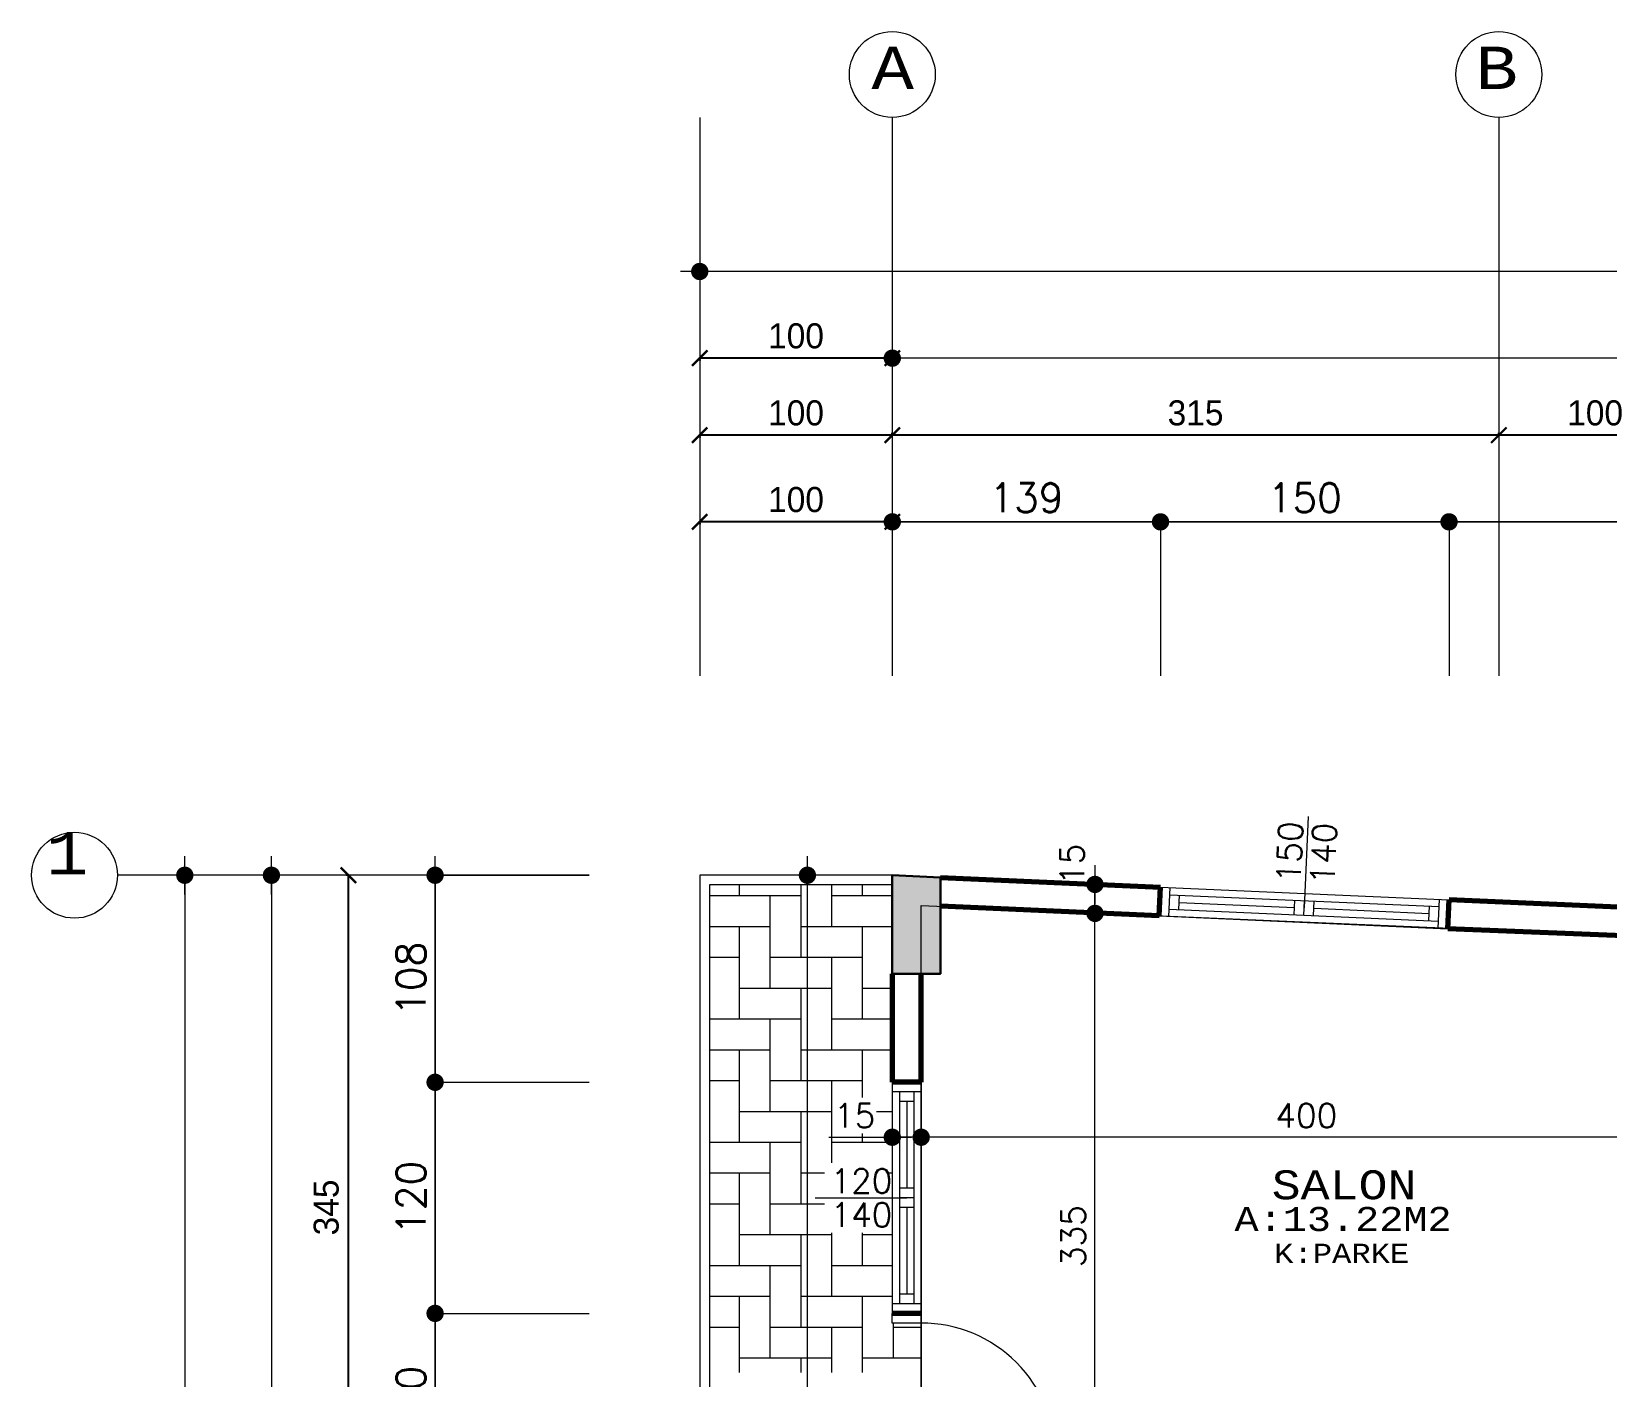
# Model space of a CAD drawing. Header units: millimetres. Extents: x 35860 to 71103, y -11298 to -8385.
# Drawn here: x 44576 to 45394, y -9594 to -8895 of the extents above; entities that cross this region are included whole.
import ezdxf
from ezdxf.enums import TextEntityAlignment as Align

# ---------------------------------------------------------------- set-up
doc = ezdxf.new("R2010")
doc.units = ezdxf.units.MM
doc.header["$MEASUREMENT"] = 0
doc.layers.get('0').update_dxf_attribs({"lineweight": 15})
doc.layers.get('Defpoints').update_dxf_attribs({"lineweight": 20})
for name, color, linetype, lineweight in [('02', 2, 'Continuous', 20), ('03_Yazı', 1, 'Continuous', 30), ('07', 3, 'Continuous', 70), ('Aks&Tefriş', 5, 'Continuous', 20), ('Kolon', 6, 'Continuous', 30), ('Merd&Balkon', 40, 'Continuous', 20), ('Ölçü', 140, 'Continuous', 20)]:
    doc.layers.add(name, color=color, linetype=linetype, lineweight=lineweight)
doc.layers.add('Lay_X', color=45, linetype='Continuous', lineweight=13, plot=False)
doc.styles.add('0', font='txt.shx')
doc.styles.add('C', font='')
doc.styles.get('C').set_extended_font_data('Courier New Tur')
doc.dimstyles.new('2', dxfattribs={"dimtxt": 12.5, "dimasz": 1, "dimexe": 0, "dimexo": 0, "dimgap": 5, "dimtad": 1, "dimdec": 0, "dimlfac": -1, "dimzin": 12, "dimdsep": 46, "dimtxsty": '0', "dimblk": 'DOT', "dimcen": 2.5, "dimse1": 1, "dimse2": 1, "dimclrd": 256, "dimclrt": 1, "dimadec": 0, "dimazin": 0, "dimtfac": 1, "dimtdec": 0, "dimtmove": 0, "dimatfit": 0, "dimldrblk": 'DOT', "dimfxl": 1, "dimtolj": 1, "dimtzin": 0, "dimlwd": -1, "dimarcsym": 0})
doc.dimstyles.new('3', dxfattribs={"dimtxt": 15, "dimasz": 1, "dimexe": 0.18, "dimexo": 0.0625, "dimgap": 5, "dimtad": 1, "dimdec": 0, "dimlfac": -1, "dimzin": 12, "dimdsep": 46, "dimtxsty": '0', "dimblk": 'DOT', "dimcen": 2.5, "dimse1": 1, "dimse2": 1, "dimclrd": 256, "dimclrt": 1, "dimadec": 8, "dimazin": 0, "dimtfac": 1, "dimtdec": 0, "dimtmove": 0, "dimatfit": 0, "dimldrblk": 'DOT', "dimfxl": 1, "dimtolj": 1, "dimtzin": 0, "dimlwd": -1, "dimarcsym": 0})
doc.dimstyles.new('5', dxfattribs={"dimtxt": 25, "dimasz": 1, "dimexe": 0, "dimexo": 0, "dimgap": 5, "dimtad": 1, "dimdec": 0, "dimlfac": -1, "dimzin": 12, "dimdsep": 46, "dimtxsty": '0', "dimblk": 'DOT', "dimcen": 2.5, "dimse1": 1, "dimse2": 1, "dimclrd": 256, "dimclrt": 1, "dimadec": 8, "dimazin": 0, "dimtfac": 1, "dimtdec": 0, "dimtmove": 0, "dimatfit": 0, "dimldrblk": 'DOT', "dimfxl": 1, "dimtolj": 1, "dimtzin": 0, "dimlwd": -1, "dimarcsym": 0})
doc.dimstyles.new('_VI80I', dxfattribs={"dimtxt": 15, "dimasz": 1, "dimexe": 0, "dimexo": 100, "dimgap": 5, "dimtad": 1, "dimdec": 0, "dimlfac": -1, "dimzin": 12, "dimdsep": 46, "dimtxsty": '0', "dimblk1": 'DOT80_2', "dimblk2": 'DOT80_1', "dimsah": 1, "dimcen": 2.5, "dimse1": 1, "dimse2": 1, "dimclrd": 256, "dimclrt": 1, "dimadec": 8, "dimazin": 0, "dimtfac": 1, "dimtdec": 0, "dimtmove": 0, "dimatfit": 0, "dimldrblk": 'DOT', "dimfxl": 1, "dimtolj": 1, "dimtzin": 0, "dimlwd": -1, "dimarcsym": 0})
doc.dimstyles.new('STANDART', dxfattribs={"dimtxt": 13, "dimasz": 8, "dimexe": 1.25, "dimexo": 0.625, "dimgap": 5, "dimtad": 1, "dimdec": 0, "dimrnd": 5, "dimzin": 1, "dimdsep": 46, "dimtxsty": 'Standard', "dimblk1": 'ARCHTICK', "dimblk2": 'ARCHTICK', "dimsah": 1, "dimcen": 2.5, "dimclrd": 256, "dimclre": 256, "dimclrt": 1, "dimadec": 0, "dimazin": 0, "dimtfac": 1, "dimtdec": 0, "dimtofl": 0, "dimtmove": 1, "dimatfit": 0, "dimldrblk": 'ARCHTICK', "dimfxl": 1, "dimtolj": 1, "dimtzin": 0, "dimarcsym": 0})

# ---------------------------------------------------------------- blocks, each defined once
blk = doc.blocks.new('DOT')
at = {"color": 0}
blk.add_line((-10, 0), (10, 0), dxfattribs=at)
at = {"color": 0, "const_width": 4.5}
blk.add_lwpolyline([(-2.25, 0, 1), (2.25, 0, 1)], format="xyb", close=True, dxfattribs=at)
blk = doc.blocks.new('*D171')
at = {"layer": 'Aks&Tefriş', "transparency": 16777216}
blk.add_line((44700.97, -9334.42), (44700.97, -10622.42), dxfattribs=at)
at = {"layer": 'Defpoints', "color": 0, "transparency": 16777216}
for p in [(44700.97, -9333.42), (44700.97, -10623.42), (44700.97, -10623.42)]:
    blk.add_point(p, dxfattribs=at)
at = {"layer": 'Aks&Tefriş', "transparency": 16777216}
for p, rotation in [((44700.97, -9333.42), 90), ((44700.97, -10623.42), 270)]:
    blk.add_blockref('DOT', p, dxfattribs=dict(at, rotation=rotation))
at = {"layer": 'Aks&Tefriş', "color": 1, "transparency": 16777216, "insert": (44683.47, -9978.42), "char_height": 25, "attachment_point": 5, "rotation": 90, "style": '0'}
blk.add_mtext('\\A1;1290', dxfattribs=at)
blk = doc.blocks.new('_ARCHTICK')
at = {"color": 0, "linetype": 'ByBlock', "const_width": 0.15}
blk.add_lwpolyline([(-0.5, -0.5), (0.5, 0.5)], dxfattribs=at)
blk = doc.blocks.new('*D157')
at = {"layer": 'Aks&Tefriş', "lineweight": -2, "transparency": 16777216}
for p, q in [((44740.35, -9333.42), (44739.72, -9333.42)), ((44740.97, -9678.42), (44740.97, -9333.42))]:
    blk.add_line(p, q, dxfattribs=at)
at = {"layer": 'Defpoints', "color": 0, "transparency": 16777216}
for p in [(44740.97, -9333.42), (44740.97, -9333.42), (44740.97, -9678.42)]:
    blk.add_point(p, dxfattribs=at)
at = {"layer": 'Aks&Tefriş', "lineweight": -2, "transparency": 16777216, "xscale": 8, "yscale": 8, "zscale": 8}
for p, rotation in [((44740.97, -9333.42), 90), ((44740.97, -9678.42), 270)]:
    blk.add_blockref('_ARCHTICK', p, dxfattribs=dict(at, rotation=rotation))
at = {"layer": 'Aks&Tefriş', "color": 1, "transparency": 16777216, "insert": (44729.47, -9505.92), "char_height": 13, "attachment_point": 5, "rotation": 90}
blk.add_mtext('\\A1;345', dxfattribs=at)
blk = doc.blocks.new('*D158')
at = {"layer": 'Aks&Tefriş', "transparency": 16777216}
blk.add_line((45922.41, -9064.9), (45024.41, -9064.9), dxfattribs=at)
at = {"layer": 'Defpoints', "color": 0, "transparency": 16777216}
for p in [(45023.41, -9064.9), (45023.41, -9064.9), (45923.41, -9064.9)]:
    blk.add_point(p, dxfattribs=at)
at = {"layer": 'Aks&Tefriş', "transparency": 16777216, "rotation": 180}
blk.add_blockref('DOT', (45023.41, -9064.9), dxfattribs=at)
at = {"layer": 'Aks&Tefriş', "transparency": 16777216}
blk.add_blockref('DOT', (45923.41, -9064.9), dxfattribs=at)
at = {"layer": 'Aks&Tefriş', "color": 1, "transparency": 16777216, "insert": (45473.41, -9047.4), "char_height": 25, "attachment_point": 5, "style": '0'}
blk.add_mtext('\\A1;900', dxfattribs=at)
blk = doc.blocks.new('*D162')
at = {"layer": 'Aks&Tefriş', "lineweight": -2, "transparency": 16777216}
for p, q in [((45338.41, -9104.27), (45338.41, -9103.65)), ((45438.41, -9104.9), (45338.41, -9104.9))]:
    blk.add_line(p, q, dxfattribs=at)
at = {"layer": 'Defpoints', "color": 0, "transparency": 16777216}
for p in [(45338.41, -9104.9), (45338.41, -9104.9), (45438.41, -9104.9)]:
    blk.add_point(p, dxfattribs=at)
at = {"layer": 'Aks&Tefriş', "lineweight": -2, "transparency": 16777216, "xscale": 8, "yscale": 8, "zscale": 8, "rotation": 180}
blk.add_blockref('_ARCHTICK', (45338.41, -9104.9), dxfattribs=at)
at = {"layer": 'Aks&Tefriş', "lineweight": -2, "transparency": 16777216, "xscale": 8, "yscale": 8, "zscale": 8}
blk.add_blockref('_ARCHTICK', (45438.41, -9104.9), dxfattribs=at)
at = {"layer": 'Aks&Tefriş', "color": 1, "transparency": 16777216, "insert": (45388.41, -9093.4), "char_height": 13, "attachment_point": 5}
blk.add_mtext('\\A1;100', dxfattribs=at)
blk = doc.blocks.new('*D163')
at = {"layer": 'Aks&Tefriş', "lineweight": -2, "transparency": 16777216}
for p, q in [((45023.41, -9104.27), (45023.41, -9103.65)), ((45338.41, -9104.9), (45023.41, -9104.9))]:
    blk.add_line(p, q, dxfattribs=at)
at = {"layer": 'Defpoints', "color": 0, "transparency": 16777216}
for p in [(45023.41, -9104.9), (45023.41, -9104.9), (45338.41, -9104.9)]:
    blk.add_point(p, dxfattribs=at)
at = {"layer": 'Aks&Tefriş', "lineweight": -2, "transparency": 16777216, "xscale": 8, "yscale": 8, "zscale": 8, "rotation": 180}
blk.add_blockref('_ARCHTICK', (45023.41, -9104.9), dxfattribs=at)
at = {"layer": 'Aks&Tefriş', "lineweight": -2, "transparency": 16777216, "xscale": 8, "yscale": 8, "zscale": 8}
blk.add_blockref('_ARCHTICK', (45338.41, -9104.9), dxfattribs=at)
at = {"layer": 'Aks&Tefriş', "color": 1, "transparency": 16777216, "insert": (45180.91, -9093.4), "char_height": 13, "attachment_point": 5}
blk.add_mtext('\\A1;315', dxfattribs=at)
blk = doc.blocks.new('P_X_D_2_15-120')
at = {"layer": '02'}
for p, q in [((0, 55), (0, 7.5)), ((-60, 15), (60, 15)), ((-55, 0), (-55, 15)), ((-55, 11.25), (55, 11.25)), ((-50, 3.75), (-50, 11.25)), ((-5, 3.75), (-5, 11.25)), ((0, 3.75), (0, 11.25)), ((5, 3.75), (5, 11.25)), ((50, 3.75), (50, 11.25)), ((55, 0), (55, 15)), ((-60, 0), (60, 0)), ((-55, 3.75), (55, 3.75)), ((-50, 7.5), (-5, 7.5)), ((5, 7.5), (50, 7.5))]:
    blk.add_line(p, q, dxfattribs=at)
at = {"layer": '07'}
for p, q in [((-60, 0), (-60, 15)), ((60, 0), (60, 15))]:
    blk.add_line(p, q, dxfattribs=at)
at = {"layer": '03_Yazı', "style": '0', "flags": 8}
for tag, p in [('120', (-2.5, 20)), ('140', (15.09, 20))]:
    blk.add_attdef(tag, p, '', height=12.5, rotation=90, dxfattribs=at)
blk = doc.blocks.new('*D136')
at = {"layer": 'Defpoints', "color": 0, "transparency": 16777216}
for p in [(45128.68, -9353.21), (45134.06, -9353.21), (45073.41, -9688.42)]:
    blk.add_point(p, dxfattribs=at)
at = {"layer": 'Ölçü', "transparency": 16777216}
blk.add_line((45128.68, -9687.42), (45128.68, -9354.21), dxfattribs=at)
for p, rotation in [((45128.68, -9353.21), 90), ((45128.68, -9688.42), 270)]:
    blk.add_blockref('DOT', p, dxfattribs=dict(at, rotation=rotation))
at = {"layer": 'Ölçü', "color": 1, "transparency": 16777216, "insert": (45117.43, -9520.81), "char_height": 12.5, "attachment_point": 5, "rotation": 90, "style": '0'}
blk.add_mtext('\\A1;335', dxfattribs=at)
blk = doc.blocks.new('*D138')
at = {"layer": 'Aks&Tefriş', "transparency": 16777216}
blk.add_line((44655.97, -9334.42), (44655.97, -10772.42), dxfattribs=at)
at = {"layer": 'Defpoints', "color": 0, "transparency": 16777216}
for p in [(44655.97, -9333.42), (44655.97, -10773.42), (44655.97, -10773.42)]:
    blk.add_point(p, dxfattribs=at)
at = {"layer": 'Aks&Tefriş', "transparency": 16777216}
for p, rotation in [((44655.97, -9333.42), 90), ((44655.97, -10773.42), 270)]:
    blk.add_blockref('DOT', p, dxfattribs=dict(at, rotation=rotation))
at = {"layer": 'Aks&Tefriş', "color": 1, "transparency": 16777216, "insert": (44638.47, -10053.42), "char_height": 25, "attachment_point": 5, "rotation": 90, "style": '0'}
blk.add_mtext('\\A1;1440', dxfattribs=at)
blk = doc.blocks.new('*D197')
at = {"layer": 'Defpoints', "color": 0, "transparency": 16777216}
for p in [(45438.41, -9378.03), (45038.41, -9469.45), (45038.41, -9470.57)]:
    blk.add_point(p, dxfattribs=at)
at = {"layer": 'Ölçü', "transparency": 16777216}
blk.add_line((45437.41, -9469.45), (45039.41, -9469.45), dxfattribs=at)
at = {"layer": 'Ölçü', "transparency": 16777216, "rotation": 180}
blk.add_blockref('DOT', (45038.41, -9469.45), dxfattribs=at)
at = {"layer": 'Ölçü', "transparency": 16777216}
blk.add_blockref('DOT', (45438.41, -9469.45), dxfattribs=at)
at = {"layer": 'Ölçü', "color": 1, "transparency": 16777216, "insert": (45238.41, -9458.2), "char_height": 12.5, "attachment_point": 5, "style": '0'}
blk.add_mtext('\\A1;400', dxfattribs=at)
blk = doc.blocks.new('*D198')
at = {"layer": 'Defpoints', "color": 0, "transparency": 16777216}
for p in [(45023.41, -9469.45), (45023.41, -9470.57), (45038.41, -9470.57)]:
    blk.add_point(p, dxfattribs=at)
at = {"layer": 'Ölçü', "transparency": 16777216}
for p, q in [((44990.49, -9469.45), (45023.41, -9469.45)), ((45022.41, -9469.45), (45021.41, -9469.45)), ((45038.41, -9469.45), (45023.41, -9469.45)), ((45038.41, -9469.45), (45023.41, -9469.45)), ((45039.41, -9469.45), (45040.41, -9469.45))]:
    blk.add_line(p, q, dxfattribs=at)
blk.add_blockref('DOT', (45023.41, -9469.45), dxfattribs=at)
at = {"layer": 'Ölçü', "transparency": 16777216, "rotation": 180}
blk.add_blockref('DOT', (45038.41, -9469.45), dxfattribs=at)
at = {"layer": 'Ölçü', "color": 1, "transparency": 16777216, "insert": (45003.82, -9458.2), "char_height": 12.5, "attachment_point": 5, "style": '0'}
blk.add_mtext('\\A1;15', dxfattribs=at)
blk = doc.blocks.new('P_X_D_2_15-150')
at = {"layer": '02'}
for p, q in [((0, 55), (0, 7.5)), ((-75, 15), (75, 15)), ((-70, 0), (-70, 15)), ((-70, 11.25), (70, 11.25)), ((-65, 3.75), (-65, 11.25)), ((-5, 3.75), (-5, 11.25)), ((0, 3.75), (0, 11.25)), ((5, 3.75), (5, 11.25)), ((65, 3.75), (65, 11.25)), ((70, 0), (70, 15)), ((-75, 0), (75, 0)), ((-70, 3.75), (70, 3.75)), ((-65, 7.5), (-5, 7.5)), ((5, 7.5), (65, 7.5))]:
    blk.add_line(p, q, dxfattribs=at)
at = {"layer": '07'}
for p, q in [((-75, 0), (-75, 15)), ((75, 0), (75, 15))]:
    blk.add_line(p, q, dxfattribs=at)
at = {"layer": '03_Yazı', "style": '0', "flags": 8}
for tag, p in [('150', (-2.5, 20)), ('140', (15.09, 20))]:
    blk.add_attdef(tag, p, '', height=12.5, rotation=90, dxfattribs=at)
blk = doc.blocks.new('*D691')
at = {"layer": 'Defpoints', "color": 0, "transparency": 16777216}
for p in [(45128.68, -9338.18), (45131.36, -9338.18), (45134.06, -9353.21)]:
    blk.add_point(p, dxfattribs=at)
at = {"layer": 'Ölçü', "transparency": 16777216}
for p, q in [((45128.68, -9337.18), (45128.68, -9336.18)), ((45128.68, -9353.21), (45128.68, -9338.18)), ((45128.68, -9354.21), (45128.68, -9355.21))]:
    blk.add_line(p, q, dxfattribs=at)
for p, rotation in [((45128.68, -9338.18), 270), ((45128.68, -9353.21), 90)]:
    blk.add_blockref('DOT', p, dxfattribs=dict(at, rotation=rotation))
at = {"layer": 'Ölçü', "color": 1, "transparency": 16777216, "insert": (45116.77, -9327.71), "char_height": 12.5, "attachment_point": 5, "rotation": 90, "style": '0'}
blk.add_mtext('\\A1;15', dxfattribs=at)
blk = doc.blocks.new('DOT80_2')
at = {"color": 0}
blk.add_line((0, 0), (0, -80), dxfattribs=at)
blk.add_blockref('DOT', (0, 0))
blk = doc.blocks.new('DOT80_1')
at = {"color": 0}
blk.add_line((0, 0), (0, 80), dxfattribs=at)
blk.add_blockref('DOT', (0, 0))
blk = doc.blocks.new('*D835')
at = {"layer": 'Aks&Tefriş', "transparency": 16777216}
blk.add_line((45540.02, -9149.9), (45313.55, -9149.9), dxfattribs=at)
at = {"layer": 'Defpoints', "color": 0, "transparency": 16777216}
for p in [(45312.55, -9149.9), (45312.55, -9346.16), (45541.02, -9356.23)]:
    blk.add_point(p, dxfattribs=at)
at = {"layer": 'Aks&Tefriş', "transparency": 16777216, "rotation": 180}
blk.add_blockref('DOT80_1', (45312.55, -9149.9), dxfattribs=at)
at = {"layer": 'Aks&Tefriş', "transparency": 16777216}
blk.add_blockref('DOT80_2', (45541.02, -9149.9), dxfattribs=at)
at = {"layer": 'Aks&Tefriş', "color": 1, "transparency": 16777216, "insert": (45426.79, -9137.4), "char_height": 15, "attachment_point": 5, "style": '0'}
blk.add_mtext('\\A1;228', dxfattribs=at)
blk = doc.blocks.new('*D836')
at = {"layer": 'Aks&Tefriş', "transparency": 16777216}
blk.add_line((45311.55, -9149.9), (45163.7, -9149.9), dxfattribs=at)
at = {"layer": 'Defpoints', "color": 0, "transparency": 16777216}
for p in [(45162.7, -9149.9), (45162.7, -9339.56), (45312.55, -9346.16)]:
    blk.add_point(p, dxfattribs=at)
at = {"layer": 'Aks&Tefriş', "transparency": 16777216, "rotation": 180}
blk.add_blockref('DOT80_1', (45162.7, -9149.9), dxfattribs=at)
at = {"layer": 'Aks&Tefriş', "transparency": 16777216}
blk.add_blockref('DOT80_2', (45312.55, -9149.9), dxfattribs=at)
at = {"layer": 'Aks&Tefriş', "color": 1, "transparency": 16777216, "insert": (45237.62, -9137.4), "char_height": 15, "attachment_point": 5, "style": '0'}
blk.add_mtext('\\A1;150', dxfattribs=at)
blk = doc.blocks.new('*D837')
at = {"layer": 'Aks&Tefriş', "transparency": 16777216}
blk.add_line((45161.7, -9149.9), (45024.41, -9149.9), dxfattribs=at)
at = {"layer": 'Defpoints', "color": 0, "transparency": 16777216}
for p in [(45023.41, -9149.9), (45023.41, -9333.42), (45162.7, -9339.56)]:
    blk.add_point(p, dxfattribs=at)
at = {"layer": 'Aks&Tefriş', "transparency": 16777216, "rotation": 180}
blk.add_blockref('DOT80_1', (45023.41, -9149.9), dxfattribs=at)
at = {"layer": 'Aks&Tefriş', "transparency": 16777216}
blk.add_blockref('DOT80_2', (45162.7, -9149.9), dxfattribs=at)
at = {"layer": 'Aks&Tefriş', "color": 1, "transparency": 16777216, "insert": (45093.05, -9137.4), "char_height": 15, "attachment_point": 5, "style": '0'}
blk.add_mtext('\\A1;139', dxfattribs=at)
blk = doc.blocks.new('*D838')
at = {"layer": 'Aks&Tefriş', "transparency": 16777216}
blk.add_line((44785.97, -9334.42), (44785.97, -9439.92), dxfattribs=at)
at = {"layer": 'Defpoints', "color": 0, "transparency": 16777216}
for p in [(45023.41, -9333.42), (44785.97, -9440.92), (45023.41, -9440.92)]:
    blk.add_point(p, dxfattribs=at)
at = {"layer": 'Aks&Tefriş', "transparency": 16777216}
for name, p, rotation in [('DOT80_2', (44785.97, -9333.42), 90), ('DOT80_1', (44785.97, -9440.92), 270)]:
    blk.add_blockref(name, p, dxfattribs=dict(at, rotation=rotation))
at = {"layer": 'Aks&Tefriş', "color": 1, "transparency": 16777216, "insert": (44773.47, -9387.17), "char_height": 15, "attachment_point": 5, "rotation": 90, "style": '0'}
blk.add_mtext('\\A1;108', dxfattribs=at)
blk = doc.blocks.new('*D839')
at = {"layer": 'Aks&Tefriş', "transparency": 16777216}
blk.add_line((44785.97, -9441.92), (44785.97, -9559.92), dxfattribs=at)
at = {"layer": 'Defpoints', "color": 0, "transparency": 16777216}
for p in [(45023.41, -9440.92), (44785.97, -9560.92), (45023.41, -9560.92)]:
    blk.add_point(p, dxfattribs=at)
at = {"layer": 'Aks&Tefriş', "transparency": 16777216}
for name, p, rotation in [('DOT80_2', (44785.97, -9440.92), 90), ('DOT80_1', (44785.97, -9560.92), 270)]:
    blk.add_blockref(name, p, dxfattribs=dict(at, rotation=rotation))
at = {"layer": 'Aks&Tefriş', "color": 1, "transparency": 16777216, "insert": (44773.47, -9500.92), "char_height": 15, "attachment_point": 5, "rotation": 90, "style": '0'}
blk.add_mtext('\\A1;120', dxfattribs=at)
blk = doc.blocks.new('*D840')
at = {"layer": 'Aks&Tefriş', "transparency": 16777216}
blk.add_line((44785.97, -9561.92), (44785.97, -9639.92), dxfattribs=at)
at = {"layer": 'Defpoints', "color": 0, "transparency": 16777216}
for p in [(45023.41, -9560.92), (44785.97, -9640.92), (45023.41, -9640.92)]:
    blk.add_point(p, dxfattribs=at)
at = {"layer": 'Aks&Tefriş', "transparency": 16777216}
for name, p, rotation in [('DOT80_2', (44785.97, -9560.92), 90), ('DOT80_1', (44785.97, -9640.92), 270)]:
    blk.add_blockref(name, p, dxfattribs=dict(at, rotation=rotation))
at = {"layer": 'Aks&Tefriş', "color": 1, "transparency": 16777216, "insert": (44773.47, -9600.92), "char_height": 15, "attachment_point": 5, "rotation": 90, "style": '0'}
blk.add_mtext('\\A1;80', dxfattribs=at)
blk = doc.blocks.new('K_X_D_2_15-80')
at = {"layer": '02'}
blk.add_line((-18, 0), (-15, 0), dxfattribs=at)
blk.add_lwpolyline([(-15, 70, 0.414214), (-85, 0), (-15, 0), (-15, 70), (-18, 70), (-18, 0)], format="xyb", dxfattribs=at)
for points in [[(-90, 0), (-85, 0), (-85, -15), (-90, -15)], [(-10, 0), (-15, 0), (-15, -15), (-10, -15)]]:
    blk.add_lwpolyline(points, dxfattribs=at)
at = {"layer": '07'}
for p, q in [((-90, 0), (-90, -15)), ((-10, 0), (-10, -15))]:
    blk.add_line(p, q, dxfattribs=at)
at = {"layer": '03_Yazı', "style": '0', "flags": 8}
blk.add_attdef('80/210', (-21, 2.64), '', height=12.5, rotation=90, dxfattribs=at)
blk = doc.blocks.new('*D1042')
at = {"layer": 'Aks&Tefriş', "transparency": 16777216}
blk.add_line((46022.41, -9019.9), (44924.41, -9019.9), dxfattribs=at)
at = {"layer": 'Defpoints', "color": 0, "transparency": 16777216}
for p in [(44923.41, -9019.9), (44923.41, -9019.9), (46023.41, -9019.9)]:
    blk.add_point(p, dxfattribs=at)
at = {"layer": 'Aks&Tefriş', "transparency": 16777216, "rotation": 180}
blk.add_blockref('DOT', (44923.41, -9019.9), dxfattribs=at)
at = {"layer": 'Aks&Tefriş', "transparency": 16777216}
blk.add_blockref('DOT', (46023.41, -9019.9), dxfattribs=at)
at = {"layer": 'Aks&Tefriş', "color": 1, "transparency": 16777216, "insert": (45473.41, -9002.4), "char_height": 25, "attachment_point": 5, "style": '0'}
blk.add_mtext('\\A1;1100', dxfattribs=at)
blk = doc.blocks.new('*D1043')
at = {"layer": 'Aks&Tefriş', "lineweight": -2, "transparency": 16777216}
for p, q in [((45023.41, -9064.9), (44923.41, -9064.9)), ((44923.41, -9065.52), (44923.41, -9066.15))]:
    blk.add_line(p, q, dxfattribs=at)
at = {"layer": 'Defpoints', "color": 0, "transparency": 16777216}
for p in [(44923.41, -9064.9), (44923.41, -9064.9), (45023.41, -9064.9)]:
    blk.add_point(p, dxfattribs=at)
at = {"layer": 'Aks&Tefriş', "lineweight": -2, "transparency": 16777216, "xscale": 8, "yscale": 8, "zscale": 8, "rotation": 180}
blk.add_blockref('_ARCHTICK', (44923.41, -9064.9), dxfattribs=at)
at = {"layer": 'Aks&Tefriş', "lineweight": -2, "transparency": 16777216, "xscale": 8, "yscale": 8, "zscale": 8}
blk.add_blockref('_ARCHTICK', (45023.41, -9064.9), dxfattribs=at)
at = {"layer": 'Aks&Tefriş', "color": 1, "transparency": 16777216, "insert": (44973.41, -9053.4), "char_height": 13, "attachment_point": 5}
blk.add_mtext('\\A1;100', dxfattribs=at)
blk = doc.blocks.new('*D1044')
at = {"layer": 'Aks&Tefriş', "lineweight": -2, "transparency": 16777216}
for p, q in [((45023.41, -9104.9), (44923.41, -9104.9)), ((44923.41, -9105.52), (44923.41, -9106.15))]:
    blk.add_line(p, q, dxfattribs=at)
at = {"layer": 'Defpoints', "color": 0, "transparency": 16777216}
for p in [(44923.41, -9104.9), (44923.41, -9104.9), (45023.41, -9104.9)]:
    blk.add_point(p, dxfattribs=at)
at = {"layer": 'Aks&Tefriş', "lineweight": -2, "transparency": 16777216, "xscale": 8, "yscale": 8, "zscale": 8, "rotation": 180}
blk.add_blockref('_ARCHTICK', (44923.41, -9104.9), dxfattribs=at)
at = {"layer": 'Aks&Tefriş', "lineweight": -2, "transparency": 16777216, "xscale": 8, "yscale": 8, "zscale": 8}
blk.add_blockref('_ARCHTICK', (45023.41, -9104.9), dxfattribs=at)
at = {"layer": 'Aks&Tefriş', "color": 1, "transparency": 16777216, "insert": (44973.41, -9093.4), "char_height": 13, "attachment_point": 5}
blk.add_mtext('\\A1;100', dxfattribs=at)
blk = doc.blocks.new('*D1045')
at = {"layer": 'Aks&Tefriş', "lineweight": -2, "transparency": 16777216}
for p, q in [((45023.41, -9149.9), (44923.41, -9149.9)), ((44923.41, -9150.52), (44923.41, -9151.15))]:
    blk.add_line(p, q, dxfattribs=at)
at = {"layer": 'Defpoints', "color": 0, "transparency": 16777216}
for p in [(44923.41, -9149.9), (44923.41, -9149.9), (45023.41, -9149.9)]:
    blk.add_point(p, dxfattribs=at)
at = {"layer": 'Aks&Tefriş', "lineweight": -2, "transparency": 16777216, "xscale": 8, "yscale": 8, "zscale": 8, "rotation": 180}
blk.add_blockref('_ARCHTICK', (44923.41, -9149.9), dxfattribs=at)
at = {"layer": 'Aks&Tefriş', "lineweight": -2, "transparency": 16777216, "xscale": 8, "yscale": 8, "zscale": 8}
blk.add_blockref('_ARCHTICK', (45023.41, -9149.9), dxfattribs=at)
at = {"layer": 'Aks&Tefriş', "color": 1, "transparency": 16777216, "insert": (44973.41, -9138.4), "char_height": 13, "attachment_point": 5}
blk.add_mtext('\\A1;100', dxfattribs=at)
blk = doc.blocks.new('*D1050')
at = {"layer": 'Aks&Tefriş', "transparency": 16777216}
blk.add_line((44979.32, -9910.55), (44979.32, -9334.42), dxfattribs=at)
at = {"layer": 'Defpoints', "color": 0, "transparency": 16777216}
for p in [(44979.32, -9333.42), (45053.37, -9333.42), (45053.37, -9911.55)]:
    blk.add_point(p, dxfattribs=at)
at = {"layer": 'Aks&Tefriş', "transparency": 16777216}
for p, rotation in [((44979.32, -9333.42), 90), ((44979.32, -9911.55), 270)]:
    blk.add_blockref('DOT', p, dxfattribs=dict(at, rotation=rotation))
at = {"layer": 'Aks&Tefriş', "color": 1, "transparency": 16777216, "insert": (44966.82, -9642.08), "char_height": 15, "attachment_point": 5, "rotation": 90, "style": '0'}
blk.add_mtext('\\A1;578', dxfattribs=at)

msp = doc.modelspace()

# ---------------------------------------------------------------- hatches: boundary and pattern name
h = msp.add_hatch()
h.set_pattern_fill('ANSI33', color=256, scale=30, style=0)
h.set_pattern_definition([(45, (-100, 0), (-5.3033009, 5.3033009), []), (45, (-94.697, 0), (-5.3033009, 5.3033009), [3.75, -1.875])])
h.paths.add_polyline_path([(45023.41, -9384.52), (45023.41, -9333.42), (45048.41, -9334.52), (45048.41, -9384.52)])
h.paths.add_polyline_path([(45438.41, -9402.81), (45438.41, -9351.71), (45463.41, -9352.81), (45463.41, -9402.81)])
h.paths.add_polyline_path([(45898.41, -9423.08), (45898.41, -9371.98), (45923.41, -9373.08), (45923.41, -9423.08)])
h.paths.add_polyline_path([(45923.41, -9983.42), (45863.41, -9983.42), (45863.41, -10013.42), (45923.41, -10013.42)])
h.paths.add_polyline_path([(45898.41, -9628.42), (45923.41, -9628.42), (45923.41, -9678.42), (45898.41, -9678.42)])
h.paths.add_polyline_path([(45463.41, -9638.42), (45463.41, -9678.42), (45438.41, -9678.42), (45438.41, -9638.42)])
h.paths.add_polyline_path([(45073.41, -9678.42), (45023.41, -9678.42), (45023.41, -9653.42), (45073.41, -9653.42)])
h.paths.add_polyline_path([(45063.41, -9893.42), (45023.41, -9893.42), (45023.41, -9923.42), (45063.41, -9923.42)])
h.paths.add_polyline_path([(45048.41, -10623.42), (45048.41, -10573.42), (45023.41, -10573.42), (45023.41, -10623.42)])
h.paths.add_polyline_path([(45898.41, -10368.42), (45923.41, -10368.42), (45923.41, -10318.42), (45898.41, -10318.42)])
h.paths.add_polyline_path([(45463.41, -10368.42), (45463.41, -10318.42), (45438.41, -10318.42), (45438.41, -10368.42)])
h.paths.add_polyline_path([(45363.41, -10138.42), (45338.41, -10138.42), (45338.41, -10073.42), (45363.41, -10073.42)])
h.paths.add_polyline_path([(45363.41, -9923.42), (45363.41, -9858.42), (45338.41, -9858.42), (45338.41, -9923.42)])
h.paths.add_polyline_path([(45633.41, -9873.42), (45633.41, -9878.42), (45638.41, -9878.42), (45728.41, -9878.42), (45728.41, -9858.42), (45633.41, -9858.42)])
h.paths.add_polyline_path([(45633.41, -10133.42), (45633.41, -10118.42), (45728.41, -10118.42), (45728.41, -10138.42), (45633.41, -10138.42)])
h.paths.add_polyline_path([(45073.41, -10318.42), (45023.41, -10318.42), (45023.41, -10343.42), (45073.41, -10343.42)])
h.paths.add_polyline_path([(45633.41, -10623.42), (45658.41, -10623.42), (45658.41, -10573.42), (45633.41, -10573.42)])
h.paths.add_polyline_path([(45898.41, -10623.42), (45923.41, -10623.42), (45923.41, -10573.42), (45898.41, -10573.42)])
h.paths.add_polyline_path([(45463.41, -10623.42), (45463.41, -10573.42), (45438.41, -10573.42), (45438.41, -10623.42)])

# ---------------------------------------------------------------- linework, layer by layer
for p, q in [((44944, -9344), (44944, -9338.42)), ((44976, -9376), (44976, -9338.42)), ((44992, -9360), (44992, -9338.42)), ((45008, -9344), (45008, -9338.42)), ((44928.41, -9344), (44976, -9344)), ((44960, -9392), (44960, -9344)), ((44992, -9344), (45023.41, -9344)), ((44928.41, -9360), (44960, -9360)), ((44944, -9408), (44944, -9360)), ((44976, -9360), (45023.41, -9360)), ((45008, -9408), (45008, -9360)), ((44928.41, -9376), (44944, -9376)), ((44960, -9376), (45008, -9376)), ((44992, -9424), (44992, -9376)), ((44944, -9392), (44992, -9392)), ((44976, -9440), (44976, -9392)), ((45008, -9392), (45023.41, -9392)), ((44928.41, -9408), (44976, -9408)), ((44960, -9456), (44960, -9408)), ((44992, -9408), (45023.41, -9408)), ((44928.41, -9424), (44960, -9424)), ((44944, -9472), (44944, -9424)), ((44976, -9424), (45023.41, -9424)), ((45008, -9448.82), (45008, -9424)), ((44928.41, -9440), (44944, -9440)), ((44960, -9440), (45008, -9440)), ((44992, -9482.8), (44992, -9440)), ((44944, -9456), (44992, -9456)), ((44976, -9504), (44976, -9456)), ((45015.28, -9456), (45023.41, -9456)), ((45008, -9472), (45008, -9467.57)), ((44928.41, -9472), (44976, -9472)), ((44960, -9520), (44960, -9472)), ((44992, -9472), (45023.41, -9472)), ((44928.41, -9488), (44960, -9488)), ((44944, -9536), (44944, -9488)), ((44976, -9488), (44988.2, -9488)), ((45021.53, -9488), (45023.41, -9488)), ((44928.41, -9504), (44944, -9504)), ((44960, -9504), (44988.2, -9504)), ((44944, -9520), (44992, -9520)), ((44976, -9568), (44976, -9520)), ((44992, -9552), (44992, -9519.14)), ((45008, -9536), (45008, -9519.14)), ((45008, -9520), (45023.41, -9520)), ((44928.41, -9536), (44976, -9536)), ((44960, -9584), (44960, -9536)), ((44992, -9536), (45023.41, -9536)), ((44928.41, -9552), (44960, -9552)), ((44944, -9591.66), (44944, -9552)), ((44976, -9552), (45023.41, -9552)), ((45008, -9591.66), (45008, -9552)), ((44928.41, -9568), (44944, -9568)), ((44960, -9568), (45008, -9568)), ((44992, -9591.66), (44992, -9568)), ((45024, -9584), (45024, -9565.92)), ((45024, -9568), (45038.41, -9568)), ((44944, -9584), (44992, -9584)), ((44976, -9591.66), (44976, -9584)), ((45008, -9584), (45038.41, -9584))]:
    msp.add_line(p, q)
at = {"layer": '07'}
for p, q in [((45048.41, -9334.52), (45162.7, -9339.56)), ((45438.41, -9351.71), (45312.55, -9346.16)), ((45162.04, -9354.41), (45048.41, -9349.53)), ((45438.41, -9366.28), (45311.89, -9361.15)), ((45023.41, -9384.52), (45023.41, -9440.92)), ((45038.41, -9440.92), (45038.41, -9384.52))]:
    msp.add_line(p, q, dxfattribs=at)
at = {"layer": 'Aks&Tefriş'}
for p, q in [((44923.41, -8939.9), (44923.41, -9229.9)), ((45023.41, -8939.9), (45023.41, -9229.9)), ((45338.41, -8939.9), (45338.41, -9229.9)), ((45023.41, -9149.9), (45923.41, -9149.9)), ((44865.97, -9333.42), (44620.97, -9333.42)), ((44785.97, -10773.42), (44785.97, -9333.42))]:
    msp.add_line(p, q, dxfattribs=at)
for centre in [(45023.41, -8917.59), (45338.41, -8917.59), (44598.67, -9333.42)]:
    msp.add_circle(centre, 22.3, dxfattribs=at)
at = {"layer": 'Kolon'}
msp.add_lwpolyline([(45023.41, -9384.52), (45023.41, -9333.42), (45048.41, -9334.52), (45048.41, -9384.52), (45048.41, -9384.52)], close=True, dxfattribs=at)
at = {"layer": 'Lay_X'}
msp.add_lwpolyline([(45438.41, -9366.28), (45438.41, -9688.42), (45038.41, -9688.42), (45038.41, -9349.1)], close=True, dxfattribs=at)
at = {"layer": 'Merd&Balkon'}
for points in [[(45023.41, -9333.42), (44923.41, -9333.42), (44923.41, -9851.55)], [(45023.41, -9338.42), (44928.41, -9338.42), (44928.41, -9851.55)]]:
    msp.add_lwpolyline(points, dxfattribs=at)

# ---------------------------------------------------------------- block references
at = {"layer": '02'}
for name, p, rotation, values in [('P_X_D_2_15-150', (45236.96, -9357.85), 357.4768581265456, {'150': '150', '140': '140'}), ('K_X_D_2_15-80', (45038.41, -9650.92), 270, {'80/210': '80/210'})]:
    msp.add_blockref(name, p, dxfattribs=dict(at, rotation=rotation)).add_auto_attribs(values)
ref = msp.add_blockref('P_X_D_2_15-120', (45038.41, -9500.92), dxfattribs=dict(at, xscale=-1, rotation=90))
ref.add_attrib('120', '120', (44991.32, -9498.42), dxfattribs={"layer": '03_Yazı', "height": 12.5, "style": '0', "flags": 8})
ref.add_attrib('140', '140', (44991.32, -9516.01), dxfattribs={"layer": '03_Yazı', "height": 12.5, "style": '0', "flags": 8})

# ---------------------------------------------------------------- texts
at = {"layer": '03_Yazı', "style": 'C'}
for s, p in [('A', (45012.59, -8925.16)), ('B', (45326.27, -8925.16)), ('1', (44583.88, -9332.91))]:
    msp.add_text(s, height=22, dxfattribs=at).set_placement(p)
at = {"layer": '03_Yazı', "style": 'C', "flags": 12}
for tag, text, height, p in [('SALON', 'SALON', 15, (45258.03, -9494.15)), ('K:PARKE', 'K:PARKE', 10, (45256.8, -9529.76))]:
    msp.add_attdef(tag, text=text, height=height, dxfattribs=at).set_placement(p, align=Align.MIDDLE_CENTER)
at = {"layer": '03_Yazı', "style": 'C'}
msp.add_attdef('A:13.22M2', text='A:10.00m2', height=12.5, dxfattribs=at).set_placement((45257.5, -9511.9), align=Align.MIDDLE_CENTER)

# ---------------------------------------------------------------- dimensions: what is measured, and where the dimension line sits
at = {"layer": 'Aks&Tefriş'}
for base, p1, p2, angle, dimstyle, picture, middle in [((44923.41, -9019.9), (46023.41, -9019.9), (44923.41, -9019.9), 180, '5', '*D1042', (45473.41, -9002.4)), ((45023.41, -9064.9), (45923.41, -9064.9), (45023.41, -9064.9), 180, '5', '*D158', (45473.41, -9047.4)), ((44655.97, -10773.42), (44655.97, -9333.42), (44655.97, -10773.42), 90, '5', '*D138', (44638.47, -10053.42)), ((44700.97, -10623.42), (44700.97, -9333.42), (44700.97, -10623.42), 90, '5', '*D171', (44683.47, -9978.42)), ((44785.97003102, -9440.92189481), (45023.40804088, -9333.42189481), (45023.40804088, -9440.92189481), 90, '_VI80I', '*D838', (44773.47003102, -9387.17189481))]:
    dim = msp.add_linear_dim(base=base, p1=p1, p2=p2, angle=angle, dimstyle=dimstyle, dxfattribs=at)
    dim.commit()
    dim.dimension.update_dxf_attribs({"geometry": picture, "text_midpoint": middle})
for base, p1, p2, angle, dimstyle, override, picture, middle in [((44923.41, -9064.9), (45023.41, -9064.9), (44923.41, -9064.9), 180, 'STANDART', {"dimse1": 1}, '*D1043', (44973.41, -9053.4)), ((44923.41, -9104.9), (45023.41, -9104.9), (44923.41, -9104.9), 180, 'STANDART', {"dimse1": 1}, '*D1044', (44973.41, -9093.4)), ((45023.41, -9104.9), (45338.41, -9104.9), (45023.41, -9104.9), 180, 'STANDART', {"dimse1": 1}, '*D163', (45180.91, -9093.4)), ((45338.41, -9104.9), (45438.41, -9104.9), (45338.41, -9104.9), 180, 'STANDART', {"dimse1": 1}, '*D162', (45388.41, -9093.4)), ((44923.41, -9149.9), (45023.41, -9149.9), (44923.41, -9149.9), 180, 'STANDART', {"dimse1": 1}, '*D1045', (44973.41, -9138.4)), ((44740.97, -9333.42), (44740.97, -9678.42), (44740.97, -9333.42), 90, 'STANDART', {"dimse1": 1}, '*D157', (44729.47, -9505.92)), ((44785.97, -9560.92), (45023.41, -9440.92), (45023.41, -9560.92), 90, '_VI80I', {"dimtmove": 1}, '*D839', (44773.47, -9500.92)), ((44785.97, -9640.92), (45023.41, -9560.92), (45023.41, -9640.92), 90, '_VI80I', {"dimtmove": 1}, '*D840', (44773.47, -9600.92))]:
    dim = msp.add_linear_dim(base=base, p1=p1, p2=p2, angle=angle, dimstyle=dimstyle, override=override, dxfattribs=at)
    dim.commit()
    dim.dimension.update_dxf_attribs({"geometry": picture, "text_midpoint": middle})
for base, p1, p2, picture, middle in [((45023.41, -9149.9), (45162.7, -9339.56), (45023.41, -9333.42), '*D837', (45093.05, -9137.4)), ((45162.7, -9149.9), (45312.55, -9346.16), (45162.7, -9339.56), '*D836', (45237.62, -9137.4)), ((45312.55, -9149.9), (45541.02, -9356.23), (45312.55, -9346.16), '*D835', (45426.79, -9137.4))]:
    dim = msp.add_linear_dim(base=base, p1=p1, p2=p2, dimstyle='_VI80I', override={"dimtmove": 1}, dxfattribs=at)
    dim.commit()
    dim.dimension.update_dxf_attribs({"geometry": picture, "text_midpoint": middle})
dim = msp.add_linear_dim(base=(44979.32, -9333.42), p1=(45053.37, -9911.55), p2=(45053.37, -9333.42), angle=90, dimstyle='3', override={"dimtmove": 1}, dxfattribs=at)
dim.commit()
dim.dimension.update_dxf_attribs({"geometry": '*D1050', "text_midpoint": (44979.32, -9642.08), "dimtype": 160})
at = {"layer": 'Ölçü'}
for base, p1, p2, angle, picture, middle in [((45128.68, -9338.18), (45134.06, -9353.21), (45131.36, -9338.18), 90, '*D691', (45128.02, -9327.71)), ((45023.41, -9469.45), (45038.41, -9470.57), (45023.41, -9470.57), 180, '*D198', (45003.82, -9467.22))]:
    dim = msp.add_linear_dim(base=base, p1=p1, p2=p2, angle=angle, dimstyle='2', override={"dimtmove": 1}, dxfattribs=at)
    dim.commit()
    dim.dimension.update_dxf_attribs({"geometry": picture, "text_midpoint": middle, "dimtype": 160})
for base, p1, p2, angle, picture, middle in [((45128.68, -9353.21), (45073.41, -9688.42), (45134.06, -9353.21), 90, '*D136', (45117.43, -9520.81)), ((45038.41, -9469.45), (45438.41, -9378.03), (45038.41, -9470.57), 180, '*D197', (45238.41, -9458.2))]:
    dim = msp.add_linear_dim(base=base, p1=p1, p2=p2, angle=angle, dimstyle='2', override={"dimtmove": 1}, dxfattribs=at)
    dim.commit()
    dim.dimension.update_dxf_attribs({"geometry": picture, "text_midpoint": middle})

doc.saveas('drawing.dxf')
